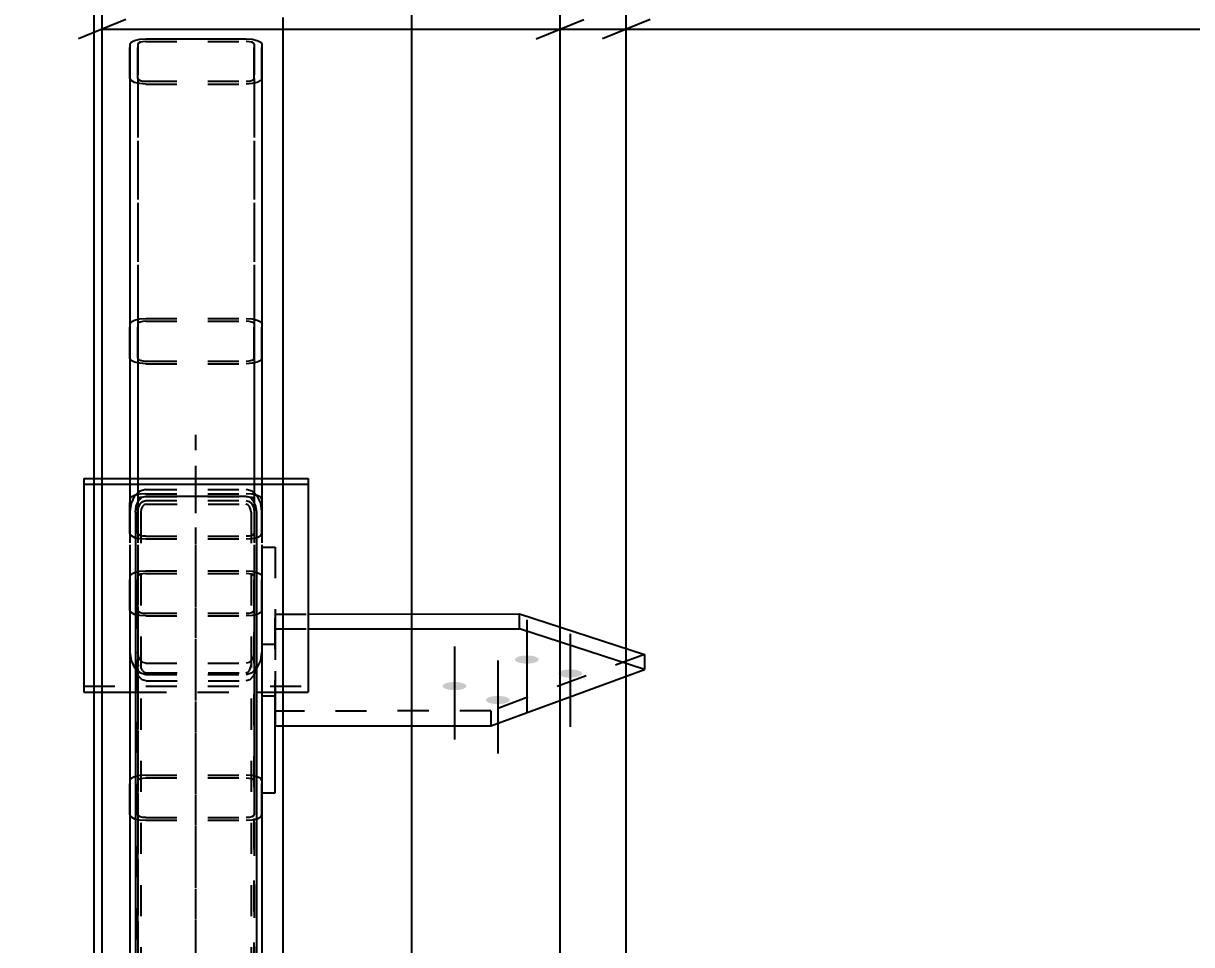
# Model space of a CAD drawing. Header units: millimetres. Extents: x -282 to 907, y -340 to 501.
# Drawn here: x -185.9 to -112.2, y 376.1 to 434.2 of the extents above; entities that cross this region are included whole.
import ezdxf

# ---------------------------------------------------------------- set-up
doc = ezdxf.new("R2010")
doc.units = ezdxf.units.MM
doc.linetypes.add('DXK_LINE_DOT2', pattern=[3.9198, 1.9599, -1.9599])
doc.linetypes.add('DXK_LINE_DOT3', pattern=[5.9187, 2.979, -0.9799, 0.9799, -0.9799])
doc.styles.add('Arial', font='ARIAL.TTF', dxfattribs={"height": 0.2})

# ---------------------------------------------------------------- blocks, each defined once
blk = doc.blocks.new('Part-284934793-47502 - 47433')
at = {"color": 2, "linetype": 'Continuous'}
for p, q in [((-179.181, 432.898), (-179.105, 433.029)), ((-179.181, 432.898), (-179.181, 405.506)), ((-179.105, 433.029), (-178.888, 433.14)), ((-178.888, 433.14), (-178.564, 433.214)), ((-178.564, 433.214), (-178.181, 433.24)), ((-178.181, 433.24), (-171.848, 433.24)), ((-171.848, 433.24), (-171.465, 433.214)), ((-171.465, 433.214), (-171.141, 433.14)), ((-171.141, 433.14), (-170.924, 433.029)), ((-170.924, 433.029), (-170.848, 432.898)), ((-170.848, 432.898), (-170.848, 405.506))]:
    blk.add_line(p, q, dxfattribs=at)
at = {"color": 7, "linetype": 'DXK_LINE_DOT2'}
for p, q in [((-179.181, 430.732), (-179.181, 432.898)), ((-178.643, 432.964), (-178.681, 432.898)), ((-178.681, 430.732), (-178.681, 432.898)), ((-178.681, 432.898), (-178.681, 404.194)), ((-178.535, 433.019), (-178.643, 432.964)), ((-178.373, 433.056), (-178.535, 433.019)), ((-178.181, 433.069), (-178.373, 433.056)), ((-178.181, 433.069), (-171.848, 433.069)), ((-171.657, 433.056), (-171.848, 433.069)), ((-171.494, 433.019), (-171.657, 433.056)), ((-171.386, 432.964), (-171.494, 433.019)), ((-171.348, 432.898), (-171.386, 432.964)), ((-171.348, 430.732), (-171.348, 432.898)), ((-171.348, 432.898), (-171.348, 404.194)), ((-170.848, 430.732), (-170.848, 432.898)), ((-179.181, 430.732), (-179.181, 402.028)), ((-179.105, 430.601), (-179.181, 430.732)), ((-178.888, 430.49), (-179.105, 430.601)), ((-178.681, 430.732), (-178.681, 402.028)), ((-178.681, 430.732), (-178.643, 430.667)), ((-178.643, 430.667), (-178.535, 430.611)), ((-178.535, 430.611), (-178.373, 430.574)), ((-178.373, 430.574), (-178.181, 430.561)), ((-178.181, 430.561), (-171.848, 430.561)), ((-171.848, 430.561), (-171.657, 430.574)), ((-171.657, 430.574), (-171.494, 430.611)), ((-171.494, 430.611), (-171.465, 430.626)), ((-171.465, 430.626), (-171.386, 430.667)), ((-171.386, 430.667), (-171.348, 430.732)), ((-171.348, 430.732), (-171.348, 402.028)), ((-170.924, 430.601), (-171.141, 430.49)), ((-170.848, 430.732), (-170.924, 430.601)), ((-170.848, 430.732), (-170.848, 402.028)), ((-178.564, 430.416), (-178.888, 430.49)), ((-178.181, 430.39), (-178.564, 430.416)), ((-178.181, 430.39), (-171.848, 430.39)), ((-171.465, 430.416), (-171.848, 430.39)), ((-171.141, 430.49), (-171.465, 430.416)), ((-179.181, 405.506), (-179.181, 404.194)), ((-170.848, 405.506), (-170.848, 404.194)), ((-179.105, 404.325), (-179.181, 404.194)), ((-179.181, 402.028), (-179.181, 404.194)), ((-178.888, 404.435), (-179.105, 404.325)), ((-178.564, 404.51), (-178.888, 404.435)), ((-178.681, 404.194), (-178.643, 404.259)), ((-178.681, 402.028), (-178.681, 404.194)), ((-178.643, 404.259), (-178.535, 404.315)), ((-178.181, 404.536), (-178.564, 404.51)), ((-178.535, 404.315), (-178.373, 404.352)), ((-178.373, 404.352), (-178.181, 404.365)), ((-178.181, 404.536), (-171.848, 404.536)), ((-178.181, 404.365), (-171.848, 404.365)), ((-171.465, 404.51), (-171.848, 404.536)), ((-171.848, 404.365), (-171.657, 404.352)), ((-171.657, 404.352), (-171.495, 404.315)), ((-171.495, 404.315), (-171.386, 404.259)), ((-171.141, 404.435), (-171.465, 404.51)), ((-171.386, 404.259), (-171.348, 404.194)), ((-171.348, 404.194), (-171.348, 402.028)), ((-170.924, 404.324), (-171.141, 404.435)), ((-170.848, 404.194), (-170.924, 404.324)), ((-170.848, 402.028), (-170.848, 404.194)), ((-179.181, 402.028), (-179.105, 401.897)), ((-179.105, 401.897), (-178.888, 401.786)), ((-178.643, 401.962), (-178.681, 402.028)), ((-178.535, 401.907), (-178.643, 401.962)), ((-178.373, 401.87), (-178.535, 401.907)), ((-178.181, 401.857), (-178.373, 401.87)), ((-178.181, 401.857), (-171.848, 401.857)), ((-171.657, 401.87), (-171.848, 401.857)), ((-171.494, 401.907), (-171.657, 401.87)), ((-171.386, 401.962), (-171.494, 401.907)), ((-171.348, 402.028), (-171.386, 401.962)), ((-171.141, 401.786), (-170.924, 401.897)), ((-170.924, 401.897), (-170.848, 402.028)), ((-178.888, 401.786), (-178.564, 401.712)), ((-178.564, 401.712), (-178.181, 401.686)), ((-178.181, 401.686), (-171.848, 401.686)), ((-171.848, 401.686), (-171.465, 401.712)), ((-171.465, 401.712), (-171.141, 401.786))]:
    blk.add_line(p, q, dxfattribs=at)
blk = doc.blocks.new('Part-284934793-47439 - 47433')
at = {"color": 7, "linetype": 'DXK_LINE_DOT2'}
for p, q in [((-178.181, 404.809), (-178.564, 404.702)), ((-178.181, 404.809), (-171.848, 404.809)), ((-171.465, 404.702), (-171.848, 404.809)), ((-178.888, 404.399), (-179.105, 403.945)), ((-178.564, 404.702), (-178.888, 404.399)), ((-178.535, 403.904), (-178.373, 404.056)), ((-178.373, 404.056), (-178.181, 404.109)), ((-178.181, 404.109), (-171.848, 404.109)), ((-171.848, 404.109), (-171.657, 404.056)), ((-171.657, 404.056), (-171.494, 403.904)), ((-171.141, 404.399), (-171.465, 404.702)), ((-170.924, 403.945), (-171.141, 404.399)), ((-179.105, 403.945), (-179.181, 403.409)), ((-179.181, 403.409), (-179.181, 392.028)), ((-178.681, 403.409), (-178.643, 403.677)), ((-178.681, 403.409), (-178.681, 339.211)), ((-178.643, 403.677), (-178.535, 403.904)), ((-171.494, 403.904), (-171.386, 403.677)), ((-171.386, 403.677), (-171.348, 403.409)), ((-171.348, 403.409), (-171.347, 339.211)), ((-170.848, 403.409), (-170.924, 403.945)), ((-170.848, 403.409), (-170.848, 385.662)), ((-179.181, 394.543), (-179.105, 394.008)), ((-178.643, 394.276), (-178.681, 394.543)), ((-171.348, 394.543), (-171.386, 394.276)), ((-170.924, 394.008), (-170.848, 394.543)), ((-179.105, 394.008), (-178.888, 393.554)), ((-178.535, 394.049), (-178.643, 394.276)), ((-178.373, 393.897), (-178.535, 394.049)), ((-178.181, 393.844), (-178.373, 393.897)), ((-178.181, 393.844), (-171.848, 393.844)), ((-171.657, 393.897), (-171.848, 393.844)), ((-171.494, 394.049), (-171.657, 393.897)), ((-171.386, 394.276), (-171.494, 394.049)), ((-171.141, 393.554), (-170.924, 394.008)), ((-178.888, 393.554), (-178.564, 393.25)), ((-178.564, 393.25), (-178.181, 393.144)), ((-178.181, 393.144), (-171.848, 393.144)), ((-171.848, 393.144), (-171.465, 393.25)), ((-171.465, 393.25), (-171.141, 393.554)), ((-178.564, 346.939), (-178.181, 347.02)), ((-178.181, 347.02), (-171.848, 347.02)), ((-171.848, 347.02), (-171.465, 346.939)), ((-179.181, 345.955), (-179.105, 346.362)), ((-178.643, 346.159), (-178.681, 345.955)), ((-178.534, 346.331), (-178.643, 346.159)), ((-178.372, 346.447), (-178.534, 346.331)), ((-178.181, 346.487), (-178.372, 346.447)), ((-178.181, 346.487), (-171.848, 346.487)), ((-171.656, 346.447), (-171.848, 346.487)), ((-171.494, 346.331), (-171.656, 346.447)), ((-171.386, 346.159), (-171.494, 346.331)), ((-171.348, 345.955), (-171.386, 346.159)), ((-170.924, 346.362), (-170.848, 345.955)), ((-179.181, 344.412), (-179.181, 339.211)), ((-170.848, 344.413), (-170.847, 339.211)), ((-179.105, 338.803), (-179.181, 339.211)), ((-178.681, 339.211), (-178.643, 339.007)), ((-171.386, 339.007), (-171.347, 339.211)), ((-170.847, 339.211), (-170.924, 338.803)), ((-178.643, 339.007), (-178.534, 338.834)), ((-178.534, 338.834), (-178.372, 338.719)), ((-178.372, 338.719), (-178.181, 338.678)), ((-178.181, 338.678), (-171.847, 338.678)), ((-171.847, 338.678), (-171.656, 338.719)), ((-171.656, 338.719), (-171.494, 338.834)), ((-171.494, 338.834), (-171.386, 339.007)), ((-178.181, 338.146), (-178.563, 338.227)), ((-178.181, 338.146), (-171.847, 338.146)), ((-171.56, 338.207), (-171.847, 338.146)), ((-171.465, 338.227), (-171.56, 338.207))]:
    blk.add_line(p, q, dxfattribs=at)
at = {"color": 7, "linetype": 'DXK_LINE_DOT3'}
blk.add_line((-175.014, 339.145), (-175.015, 402.414), dxfattribs=at)
at = {"color": 2, "linetype": 'Continuous'}
for p, q in [((-179.181, 392.028), (-179.181, 344.412)), ((-170.848, 385.662), (-170.848, 344.413))]:
    blk.add_line(p, q, dxfattribs=at)
at = {"color": 7, "linetype": 'DXK_LINE_DOT2'}
for centre, start, end in [((-178.137, 345.996), 114.34041, 159.26045), ((-171.891, 345.996), 20.74056, 65.6606), ((-178.137, 339.17), 200.74056, 245.6606), ((-171.891, 339.17), 294.34041, 339.26045)]:
    blk.add_arc(centre, 1.035, start, end, dxfattribs=at)
blk = doc.blocks.new('Part-284934793-47440 - 47433')
at = {"color": 7, "linetype": 'DXK_LINE_DOT3'}
blk.add_line((-175.012, 113.305), (-175.015, 408.559), dxfattribs=at)
at = {"color": 2, "linetype": 'Continuous'}
for p, q in [((-178.776, 403.762), (-178.632, 404.092)), ((-178.632, 404.092), (-178.416, 404.314)), ((-178.416, 404.314), (-178.161, 404.391)), ((-178.161, 404.391), (-171.869, 404.391)), ((-171.869, 404.391), (-171.614, 404.314)), ((-171.614, 404.314), (-171.397, 404.093)), ((-171.397, 404.093), (-171.253, 403.762)), ((-178.827, 403.371), (-178.776, 403.762)), ((-178.827, 403.371), (-178.825, 120.827)), ((-171.253, 403.762), (-171.202, 403.371)), ((-171.202, 403.371), (-171.2, 120.827))]:
    blk.add_line(p, q, dxfattribs=at)
at = {"color": 7, "linetype": 'DXK_LINE_DOT2'}
for p, q in [((-178.469, 403.566), (-178.494, 403.371)), ((-178.494, 403.371), (-178.491, 120.827)), ((-178.396, 403.732), (-178.469, 403.566)), ((-178.288, 403.842), (-178.396, 403.732)), ((-178.161, 403.881), (-178.288, 403.842)), ((-178.161, 403.881), (-171.869, 403.881)), ((-171.741, 403.842), (-171.869, 403.881)), ((-171.633, 403.732), (-171.741, 403.842)), ((-171.561, 403.566), (-171.633, 403.732)), ((-171.536, 403.371), (-171.561, 403.566)), ((-171.536, 403.371), (-171.533, 120.827)), ((-178.776, 393.356), (-178.827, 393.746)), ((-178.468, 393.551), (-178.494, 393.746)), ((-171.561, 393.551), (-171.535, 393.746)), ((-171.202, 393.746), (-171.253, 393.356)), ((-178.632, 393.025), (-178.776, 393.356)), ((-178.416, 392.804), (-178.632, 393.025)), ((-178.416, 393.43), (-178.468, 393.551)), ((-178.396, 393.385), (-178.416, 393.43)), ((-178.396, 393.385), (-178.288, 393.275)), ((-178.288, 393.275), (-178.16, 393.236)), ((-178.16, 393.236), (-171.869, 393.236)), ((-171.869, 393.236), (-171.741, 393.275)), ((-171.741, 393.275), (-171.633, 393.385)), ((-171.633, 393.385), (-171.561, 393.551)), ((-171.397, 393.025), (-171.614, 392.804)), ((-171.253, 393.356), (-171.397, 393.025)), ((-178.16, 392.726), (-178.416, 392.804)), ((-178.16, 392.726), (-171.869, 392.726)), ((-171.614, 392.804), (-171.869, 392.726))]:
    blk.add_line(p, q, dxfattribs=at)
blk = doc.blocks.new('Part-284934793-47472 - 47433')
at = {"color": 2, "linetype": 'Continuous'}
for p, q in [((-182.098, 405.506), (-182.098, 405.142)), ((-182.098, 405.506), (-167.931, 405.506)), ((-167.931, 405.506), (-167.931, 392.029)), ((-182.098, 405.142), (-182.098, 392.028)), ((-182.098, 405.142), (-167.931, 405.142)), ((-182.098, 392.028), (-178.827, 392.028)), ((-171.202, 392.029), (-167.931, 392.029))]:
    blk.add_line(p, q, dxfattribs=at)
at = {"color": 7, "linetype": 'DXK_LINE_DOT2'}
for p, q in [((-182.098, 392.393), (-167.931, 392.393)), ((-178.827, 392.028), (-171.202, 392.029))]:
    blk.add_line(p, q, dxfattribs=at)
blk = doc.blocks.new('Part-284934793-47497 - 47433')
at = {"color": 7, "linetype": 'DXK_LINE_DOT2'}
for p, q in [((-179.181, 415.249), (-179.105, 415.38)), ((-179.181, 413.083), (-179.181, 415.249)), ((-179.181, 415.249), (-179.181, 386.444)), ((-179.105, 415.38), (-178.888, 415.491)), ((-178.888, 415.491), (-178.564, 415.565)), ((-178.643, 415.314), (-178.681, 415.249)), ((-178.681, 413.083), (-178.681, 415.249)), ((-178.681, 415.249), (-178.681, 386.444)), ((-178.535, 415.37), (-178.643, 415.314)), ((-178.564, 415.565), (-178.181, 415.591)), ((-178.372, 415.407), (-178.535, 415.37)), ((-178.181, 415.42), (-178.372, 415.407)), ((-178.181, 415.591), (-171.848, 415.591)), ((-178.181, 415.42), (-171.848, 415.42)), ((-171.848, 415.591), (-171.465, 415.565)), ((-171.656, 415.407), (-171.848, 415.42)), ((-171.494, 415.37), (-171.656, 415.407)), ((-171.386, 415.314), (-171.494, 415.37)), ((-171.465, 415.565), (-171.141, 415.491)), ((-171.348, 415.249), (-171.386, 415.314)), ((-171.348, 413.083), (-171.348, 415.249)), ((-171.348, 415.249), (-171.348, 386.444)), ((-171.141, 415.491), (-170.924, 415.38)), ((-170.924, 415.38), (-170.848, 415.249)), ((-170.848, 413.083), (-170.848, 415.249)), ((-170.848, 415.249), (-170.848, 386.444)), ((-179.181, 413.083), (-179.181, 384.278)), ((-179.105, 412.952), (-179.181, 413.083)), ((-178.888, 412.841), (-179.105, 412.952)), ((-178.681, 413.083), (-178.681, 384.278)), ((-178.681, 413.083), (-178.643, 413.017)), ((-178.643, 413.017), (-178.535, 412.962)), ((-178.535, 412.962), (-178.372, 412.925)), ((-178.372, 412.925), (-178.181, 412.912)), ((-178.181, 412.912), (-171.848, 412.912)), ((-171.848, 412.912), (-171.656, 412.925)), ((-171.656, 412.925), (-171.494, 412.962)), ((-171.494, 412.962), (-171.386, 413.017)), ((-171.386, 413.017), (-171.348, 413.083)), ((-171.348, 413.083), (-171.348, 384.278)), ((-170.924, 412.952), (-171.141, 412.841)), ((-170.848, 413.083), (-170.924, 412.952)), ((-170.848, 413.083), (-170.848, 384.278)), ((-178.564, 412.767), (-178.888, 412.841)), ((-178.181, 412.741), (-178.564, 412.767)), ((-178.181, 412.741), (-171.848, 412.741)), ((-171.465, 412.767), (-171.848, 412.741)), ((-171.141, 412.841), (-171.465, 412.767)), ((-179.105, 386.575), (-179.181, 386.444)), ((-179.181, 384.278), (-179.181, 386.444)), ((-178.888, 386.686), (-179.105, 386.575)), ((-178.564, 386.76), (-178.888, 386.686)), ((-178.681, 386.444), (-178.643, 386.509)), ((-178.681, 384.278), (-178.681, 386.444)), ((-178.643, 386.509), (-178.535, 386.565)), ((-178.181, 386.786), (-178.564, 386.76)), ((-178.535, 386.565), (-178.373, 386.602)), ((-178.373, 386.602), (-178.181, 386.615)), ((-178.181, 386.786), (-171.848, 386.786)), ((-178.181, 386.615), (-171.848, 386.615)), ((-171.465, 386.76), (-171.848, 386.786)), ((-171.848, 386.615), (-171.657, 386.602)), ((-171.657, 386.602), (-171.494, 386.565)), ((-171.494, 386.565), (-171.386, 386.509)), ((-171.141, 386.686), (-171.465, 386.76)), ((-171.386, 386.509), (-171.348, 386.444)), ((-171.348, 386.444), (-171.348, 384.278)), ((-170.924, 386.575), (-171.141, 386.686)), ((-170.848, 386.444), (-170.924, 386.575)), ((-170.848, 384.278), (-170.848, 386.444)), ((-179.181, 384.278), (-179.105, 384.147)), ((-179.105, 384.147), (-178.888, 384.036)), ((-178.643, 384.212), (-178.681, 384.278)), ((-178.535, 384.157), (-178.643, 384.212)), ((-178.373, 384.12), (-178.535, 384.157)), ((-178.181, 384.107), (-178.373, 384.12)), ((-178.181, 384.107), (-171.848, 384.107)), ((-171.657, 384.12), (-171.848, 384.107)), ((-171.494, 384.157), (-171.657, 384.12)), ((-171.386, 384.212), (-171.494, 384.157)), ((-171.348, 384.278), (-171.386, 384.212)), ((-171.141, 384.036), (-170.924, 384.147)), ((-170.924, 384.147), (-170.848, 384.278)), ((-178.888, 384.036), (-178.564, 383.962)), ((-178.564, 383.962), (-178.181, 383.936)), ((-178.181, 383.936), (-171.848, 383.936)), ((-171.848, 383.936), (-171.465, 383.962)), ((-171.465, 383.962), (-171.141, 384.036))]:
    blk.add_line(p, q, dxfattribs=at)
blk = doc.blocks.new('Part-284934793-47499 - 47433')
at = {"color": 7, "linetype": 'DXK_LINE_DOT2'}
for p, q in [((-178.888, 399.575), (-178.564, 399.649)), ((-178.564, 399.649), (-178.181, 399.675)), ((-178.181, 399.675), (-171.848, 399.675)), ((-171.848, 399.675), (-171.465, 399.649)), ((-171.465, 399.649), (-171.141, 399.575)), ((-179.181, 399.333), (-179.105, 399.464)), ((-179.181, 397.167), (-179.181, 399.333)), ((-179.181, 399.333), (-179.181, 368.585)), ((-179.105, 399.464), (-178.888, 399.575)), ((-178.643, 399.398), (-178.681, 399.333)), ((-178.681, 397.167), (-178.681, 399.333)), ((-178.681, 368.585), (-178.681, 399.333)), ((-178.535, 399.454), (-178.643, 399.398)), ((-178.372, 399.491), (-178.535, 399.454)), ((-178.181, 399.504), (-178.372, 399.491)), ((-178.181, 399.504), (-171.848, 399.504)), ((-171.656, 399.491), (-171.848, 399.504)), ((-171.494, 399.454), (-171.656, 399.491)), ((-171.386, 399.398), (-171.494, 399.454)), ((-171.348, 399.333), (-171.386, 399.398)), ((-171.348, 397.167), (-171.348, 399.333)), ((-171.348, 399.333), (-171.348, 368.585)), ((-171.141, 399.575), (-170.924, 399.464)), ((-170.924, 399.464), (-170.848, 399.333)), ((-170.848, 397.167), (-170.848, 399.333)), ((-170.848, 399.333), (-170.848, 368.585)), ((-179.181, 397.167), (-179.181, 366.419)), ((-179.105, 397.036), (-179.181, 397.167)), ((-178.888, 396.925), (-179.105, 397.036)), ((-178.564, 396.851), (-178.888, 396.925)), ((-178.681, 397.167), (-178.681, 366.419)), ((-178.681, 397.167), (-178.643, 397.101)), ((-178.643, 397.101), (-178.535, 397.046)), ((-178.181, 396.825), (-178.564, 396.851)), ((-178.535, 397.046), (-178.372, 397.009)), ((-178.372, 397.009), (-178.181, 396.996)), ((-178.181, 396.996), (-171.848, 396.996)), ((-178.181, 396.825), (-171.848, 396.825)), ((-171.848, 396.996), (-171.656, 397.009)), ((-171.465, 396.851), (-171.848, 396.825)), ((-171.656, 397.009), (-171.494, 397.046)), ((-171.494, 397.046), (-171.386, 397.101)), ((-171.141, 396.925), (-171.465, 396.851)), ((-171.386, 397.101), (-171.348, 397.167)), ((-171.348, 366.419), (-171.348, 397.167)), ((-170.924, 397.036), (-171.141, 396.925)), ((-170.848, 397.167), (-170.924, 397.036)), ((-170.848, 397.167), (-170.848, 366.419)), ((-179.105, 368.716), (-179.181, 368.585)), ((-178.888, 368.827), (-179.105, 368.716)), ((-178.564, 368.901), (-178.888, 368.827)), ((-178.681, 368.585), (-178.643, 368.65)), ((-178.643, 368.65), (-178.535, 368.706)), ((-178.181, 368.927), (-178.564, 368.901)), ((-178.535, 368.706), (-178.372, 368.743)), ((-178.372, 368.743), (-178.181, 368.756)), ((-178.181, 368.927), (-171.848, 368.927)), ((-178.181, 368.756), (-171.848, 368.756)), ((-171.465, 368.901), (-171.848, 368.927)), ((-171.848, 368.756), (-171.656, 368.743)), ((-171.656, 368.743), (-171.494, 368.706)), ((-171.494, 368.706), (-171.386, 368.65)), ((-171.141, 368.827), (-171.465, 368.901)), ((-171.386, 368.65), (-171.348, 368.585)), ((-170.924, 368.716), (-171.141, 368.827)), ((-170.848, 368.585), (-170.924, 368.716)), ((-179.181, 366.419), (-179.181, 368.585)), ((-178.681, 366.419), (-178.681, 368.585)), ((-171.348, 368.585), (-171.348, 366.419)), ((-170.848, 366.419), (-170.848, 368.585)), ((-179.181, 366.419), (-179.105, 366.288)), ((-178.643, 366.353), (-178.681, 366.419)), ((-171.348, 366.419), (-171.386, 366.353)), ((-170.924, 366.288), (-170.848, 366.419)), ((-179.105, 366.288), (-178.888, 366.177)), ((-178.888, 366.177), (-178.564, 366.103)), ((-178.535, 366.298), (-178.643, 366.353)), ((-178.564, 366.103), (-178.181, 366.077)), ((-178.372, 366.261), (-178.535, 366.298)), ((-178.181, 366.248), (-178.372, 366.261)), ((-178.181, 366.248), (-171.848, 366.248)), ((-178.181, 366.077), (-171.848, 366.077)), ((-171.656, 366.261), (-171.848, 366.248)), ((-171.848, 366.077), (-171.465, 366.103)), ((-171.494, 366.298), (-171.656, 366.261)), ((-171.386, 366.353), (-171.494, 366.298)), ((-171.465, 366.103), (-171.141, 366.177)), ((-171.141, 366.177), (-170.924, 366.288))]:
    blk.add_line(p, q, dxfattribs=at)
blk = doc.blocks.new('Part-284934793-47515 - 47433')
at = {"color": 7, "linetype": 'DXK_LINE_DOT2'}
for p, q in [((-170.848, 401.174), (-170.848, 392.029)), ((-170.848, 401.174), (-170.015, 401.174)), ((-170.015, 401.174), (-170.015, 392.029)), ((-170.848, 395.053), (-170.015, 395.053))]:
    blk.add_line(p, q, dxfattribs=at)
at = {"color": 2, "linetype": 'Continuous'}
for p, q in [((-170.848, 392.029), (-170.848, 385.662)), ((-170.848, 391.783), (-170.015, 391.783)), ((-170.015, 385.662), (-170.015, 392.029)), ((-170.848, 385.662), (-170.015, 385.662))]:
    blk.add_line(p, q, dxfattribs=at)
blk = doc.blocks.new('Part-284934793-47551 - 47433')
at = {"color": 7, "linetype": 'DXK_LINE_DOT2'}
for p, q in [((-170.015, 396.948), (-167.931, 396.949)), ((-170.015, 390.827), (-170.015, 396.948)), ((-170.015, 396.948), (-170.014, 396.009)), ((-170.014, 396.009), (-167.931, 396.01)), ((-170.014, 396.009), (-170.014, 389.888)), ((-146.704, 394.391), (-156.405, 390.836)), ((-156.405, 390.836), (-170.015, 390.827)), ((-170.015, 390.827), (-170.014, 389.888)), ((-156.405, 390.836), (-156.405, 389.897))]:
    blk.add_line(p, q, dxfattribs=at)
at = {"color": 2, "linetype": 'Continuous'}
for p, q in [((-167.931, 396.949), (-154.598, 396.958)), ((-154.598, 396.958), (-146.704, 394.391)), ((-154.598, 396.019), (-154.598, 396.958)), ((-167.931, 396.01), (-154.598, 396.019)), ((-146.704, 393.452), (-154.598, 396.019)), ((-146.704, 394.391), (-146.704, 393.452)), ((-156.405, 389.897), (-146.704, 393.452)), ((-170.014, 389.888), (-156.405, 389.897))]:
    blk.add_line(p, q, dxfattribs=at)
blk = doc.blocks.new('Bolt-284934793-47580 - 47433')
at = {"linetype": 'Continuous'}
for points in [[(-154.13, 394.335), (-153.974, 394.329), (-153.825, 394.313), (-153.689, 394.286), (-153.573, 394.25), (-153.48, 394.206), (-153.417, 394.157), (-153.384, 394.104), (-153.384, 394.05), (-153.417, 393.998), (-153.48, 393.948), (-153.572, 393.905), (-153.689, 393.869), (-153.825, 393.842), (-153.974, 393.825), (-154.13, 393.819), (-154.286, 393.825), (-154.435, 393.841), (-154.571, 393.868), (-154.687, 393.904), (-154.779, 393.948), (-154.843, 393.997), (-154.876, 394.049), (-154.876, 394.103), (-154.843, 394.156), (-154.779, 394.205), (-154.687, 394.249), (-154.571, 394.285), (-154.435, 394.312), (-154.286, 394.329)], [(-151.397, 393.454), (-151.241, 393.448), (-151.092, 393.432), (-150.956, 393.405), (-150.84, 393.369), (-150.748, 393.325), (-150.684, 393.276), (-150.651, 393.223), (-150.651, 393.169), (-150.684, 393.117), (-150.747, 393.067), (-150.84, 393.024), (-150.956, 392.988), (-151.092, 392.961), (-151.241, 392.944), (-151.397, 392.938), (-151.553, 392.944), (-151.702, 392.96), (-151.838, 392.987), (-151.954, 393.023), (-152.047, 393.067), (-152.11, 393.116), (-152.143, 393.168), (-152.143, 393.222), (-152.11, 393.275), (-152.047, 393.324), (-151.955, 393.368), (-151.838, 393.404), (-151.702, 393.431), (-151.553, 393.448)], [(-158.695, 392.662), (-158.539, 392.656), (-158.39, 392.64), (-158.254, 392.613), (-158.138, 392.577), (-158.046, 392.533), (-157.982, 392.484), (-157.949, 392.432), (-157.949, 392.378), (-157.982, 392.325), (-158.046, 392.276), (-158.138, 392.232), (-158.254, 392.196), (-158.39, 392.169), (-158.539, 392.152), (-158.695, 392.146), (-158.851, 392.152), (-159, 392.168), (-159.136, 392.195), (-159.252, 392.231), (-159.345, 392.275), (-159.408, 392.324), (-159.441, 392.377), (-159.441, 392.43), (-159.408, 392.483), (-159.345, 392.532), (-159.253, 392.576), (-159.136, 392.612), (-159, 392.639), (-158.851, 392.656)], [(-155.963, 391.781), (-155.807, 391.775), (-155.657, 391.759), (-155.522, 391.732), (-155.405, 391.696), (-155.313, 391.652), (-155.249, 391.603), (-155.216, 391.551), (-155.216, 391.497), (-155.249, 391.444), (-155.313, 391.395), (-155.405, 391.351), (-155.521, 391.315), (-155.657, 391.288), (-155.806, 391.271), (-155.962, 391.265), (-156.118, 391.271), (-156.267, 391.287), (-156.403, 391.314), (-156.52, 391.35), (-156.612, 391.394), (-156.676, 391.443), (-156.708, 391.496), (-156.708, 391.549), (-156.676, 391.602), (-156.612, 391.651), (-156.52, 391.695), (-156.403, 391.731), (-156.268, 391.758), (-156.118, 391.775)]]:
    blk.add_hatch(color=1, dxfattribs=at).paths.add_polyline_path(points)
at = {"color": 1, "linetype": 'Continuous'}
for p, q in [((-154.132, 396.581), (-154.127, 390.712)), ((-151.399, 395.7), (-151.395, 389.831)), ((-158.697, 394.908), (-158.693, 389.039)), ((-155.964, 394.027), (-155.96, 388.158))]:
    blk.add_line(p, q, dxfattribs=at)
blk = doc.blocks.new('StraightDimension-284934793-55495 - 47433')
at = {"color": 7, "linetype": 'Continuous'}
for p, q in [((-181.431, 347.887), (-181.431, 463.968)), ((-180.931, 348.721), (-180.931, 463.968)), ((-182.931, 460.518), (-179.931, 461.718)), ((-179.431, 461.718), (-182.431, 460.518)), ((-181.431, 461.118), (-185.905, 461.118)), ((-181.431, 461.118), (-185.905, 461.118)), ((-181.431, 461.118), (-180.931, 461.118))]:
    blk.add_line(p, q, dxfattribs=at)
at = {"color": 0}
blk.add_wipeout([(-181.956, 461.868), (-181.956, 466.068), (-185.38, 466.068), (-185.38, 461.868)], dxfattribs=at)
at = {"color": 3, "style": 'Arial'}
blk.add_text('6', height=2.865, dxfattribs=at).set_placement((-184.78, 462.468))
blk = doc.blocks.new('StraightDimension-284934793-56465 - 47433')
at = {"color": 7, "linetype": 'Continuous'}
for p, q in [((-180.931, 323.721), (-180.931, 449.371)), ((-169.514, 323.721), (-169.514, 449.371)), ((-182.431, 445.921), (-179.431, 447.121)), ((-168.014, 447.121), (-171.014, 445.921)), ((-180.931, 446.521), (-169.514, 446.521))]:
    blk.add_line(p, q, dxfattribs=at)
at = {"color": 0}
blk.add_wipeout([(-171.287, 447.271), (-171.287, 451.471), (-179.158, 451.471), (-179.158, 447.271)], dxfattribs=at)
at = {"color": 3, "style": 'Arial'}
blk.add_text('137', height=2.8652, dxfattribs=at).set_placement((-178.558, 447.871))
blk = doc.blocks.new('StraightDimension-284934793-56593 - 47433')
at = {"color": 7, "linetype": 'Continuous'}
for p, q in [((-152.034, 346.112), (-152.034, 436.699)), ((-147.854, 348.816), (-147.854, 436.699)), ((-153.534, 433.249), (-150.534, 434.449)), ((-146.354, 434.449), (-149.354, 433.249)), ((-152.034, 433.849), (-147.854, 433.849))]:
    blk.add_line(p, q, dxfattribs=at)
at = {"color": 0}
blk.add_wipeout([(-147.12, 434.599), (-147.12, 438.799), (-152.768, 438.799), (-152.768, 434.599)], dxfattribs=at)
at = {"color": 3, "style": 'Arial'}
blk.add_text('50', height=2.8652, dxfattribs=at).set_placement((-152.168, 435.199))
blk = doc.blocks.new('StraightDimension-284934793-55494 - 47433')
at = {"color": 7, "linetype": 'Continuous'}
blk.add_line((-180.931, 348.721), (-180.931, 463.968), dxfattribs=at)
blk = doc.blocks.new('StraightDimension-284934793-56463 - 47433')
at = {"color": 7, "linetype": 'Continuous'}
blk.add_line((-161.383, 323.721), (-161.383, 449.371), dxfattribs=at)
blk = doc.blocks.new('StraightDimension-284934793-56464 - 47433')
at = {"color": 7, "linetype": 'Continuous'}
for p, q in [((-169.514, 323.721), (-169.514, 449.371)), ((-161.383, 323.721), (-161.383, 449.371)), ((-171.014, 445.921), (-168.014, 447.121)), ((-159.883, 447.121), (-162.883, 445.921)), ((-169.514, 446.521), (-161.383, 446.521))]:
    blk.add_line(p, q, dxfattribs=at)
at = {"color": 0}
blk.add_wipeout([(-162.625, 447.271), (-162.625, 451.471), (-168.272, 451.471), (-168.272, 447.271)], dxfattribs=at)
at = {"color": 3, "style": 'Arial'}
blk.add_text('98', height=2.8652, dxfattribs=at).set_placement((-167.672, 447.871))
blk = doc.blocks.new('StraightDimension-284934793-56592 - 47433')
at = {"color": 7, "linetype": 'Continuous'}
for p, q in [((-147.854, 348.816), (-147.854, 436.699)), ((-146.354, 434.449), (-149.354, 433.249)), ((-147.854, 433.849), (-37.996, 433.849))]:
    blk.add_line(p, q, dxfattribs=at)
blk = doc.blocks.new('StraightDimension-284934793-56594 - 47433')
at = {"color": 7, "linetype": 'Continuous'}
for p, q in [((-180.931, 348.721), (-180.931, 436.699)), ((-152.034, 346.112), (-152.034, 436.699)), ((-179.431, 434.449), (-182.431, 433.249)), ((-153.534, 433.249), (-150.534, 434.449)), ((-180.931, 433.849), (-152.034, 433.849))]:
    blk.add_line(p, q, dxfattribs=at)
at = {"color": 0}
blk.add_wipeout([(-162.547, 434.599), (-162.547, 438.799), (-170.418, 438.799), (-170.418, 434.599)], dxfattribs=at)
at = {"color": 3, "style": 'Arial'}
blk.add_text('347', height=2.8652, dxfattribs=at).set_placement((-169.818, 435.199))

msp = doc.modelspace()

# ---------------------------------------------------------------- block references
for name in ['Part-284934793-47502 - 47433', 'Part-284934793-47497 - 47433', 'Part-284934793-47440 - 47433', 'Part-284934793-47472 - 47433', 'Part-284934793-47439 - 47433', 'Part-284934793-47515 - 47433', 'Part-284934793-47499 - 47433', 'Part-284934793-47551 - 47433', 'Bolt-284934793-47580 - 47433']:
    msp.add_blockref(name, (0, 0))

# ---------------------------------------------------------------- next in the draw order: block references
for name in ['StraightDimension-284934793-55495 - 47433', 'StraightDimension-284934793-56593 - 47433']:
    msp.add_blockref(name, (0, 0))

# ---------------------------------------------------------------- next in the draw order: block references
msp.add_blockref('StraightDimension-284934793-56465 - 47433', (0, 0))

# ---------------------------------------------------------------- next in the draw order: block references
msp.add_blockref('StraightDimension-284934793-55494 - 47433', (0, 0))

# ---------------------------------------------------------------- next in the draw order: block references
msp.add_blockref('StraightDimension-284934793-56463 - 47433', (0, 0))

# ---------------------------------------------------------------- next in the draw order: block references
for name in ['StraightDimension-284934793-56464 - 47433', 'StraightDimension-284934793-56592 - 47433']:
    msp.add_blockref(name, (0, 0))

# ---------------------------------------------------------------- next in the draw order: block references
msp.add_blockref('StraightDimension-284934793-56594 - 47433', (0, 0))

doc.saveas('drawing.dxf')
